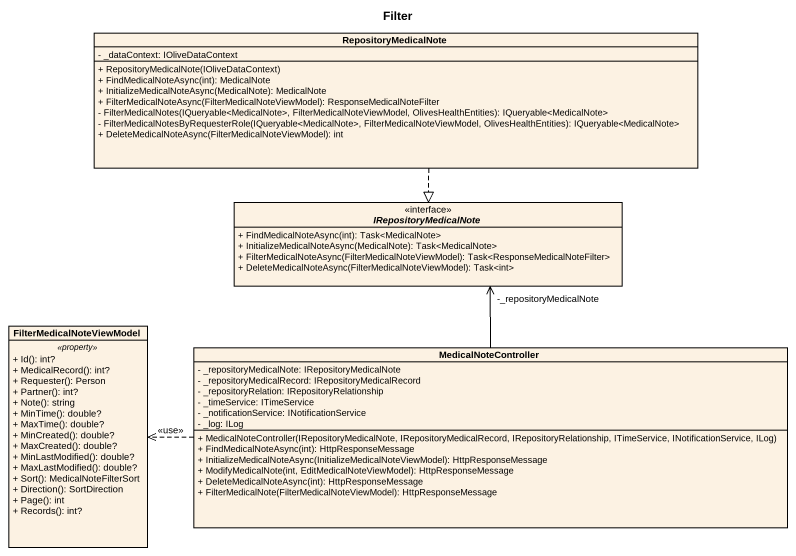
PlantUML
@startuml
title Filter
hide circle
hide empty members
skinparam classAttributeIconSize 0
class RepositoryMedicalNote {
  - _dataContext: IOliveDataContext
  + RepositoryMedicalNote(IOliveDataContext)
  + FindMedicalNoteAsync(int): MedicalNote
  + InitializeMedicalNoteAsync(MedicalNote): MedicalNote
  + FilterMedicalNoteAsync(FilterMedicalNoteViewModel): ResponseMedicalNoteFilter
  - FilterMedicalNotes(IQueryable<MedicalNote>, FilterMedicalNoteViewModel, OlivesHealthEntities): IQueryable<MedicalNote>
  - FilterMedicalNotesByRequesterRole(IQueryable<MedicalNote>, FilterMedicalNoteViewModel, OlivesHealthEntities): IQueryable<MedicalNote>
  + DeleteMedicalNoteAsync(FilterMedicalNoteViewModel): int
}
interface IRepositoryMedicalNote {
  + FindMedicalNoteAsync(int): Task<MedicalNote>
  + InitializeMedicalNoteAsync(MedicalNote): Task<MedicalNote>
  + FilterMedicalNoteAsync(FilterMedicalNoteViewModel): Task<ResponseMedicalNoteFilter>
  + DeleteMedicalNoteAsync(FilterMedicalNoteViewModel): Task<int>
}
class FilterMedicalNoteViewModel {
  .. <<property>> ..
  + Id(): int?
  + MedicalRecord(): int?
  + Requester(): Person
  + Partner(): int?
  + Note(): string
  + MinTime(): double?
  + MaxTime(): double?
  + MinCreated(): double?
  + MaxCreated(): double?
  + MinLastModified(): double?
  + MaxLastModified(): double?
  + Sort(): MedicalNoteFilterSort
  + Direction(): SortDirection
  + Page(): int
  + Records(): int?
}
class MedicalNoteController {
  - _repositoryMedicalNote: IRepositoryMedicalNote
  - _repositoryMedicalRecord: IRepositoryMedicalRecord
  - _repositoryRelation: IRepositoryRelationship
  - _timeService: ITimeService
  - _notificationService: INotificationService
  - _log: ILog
  + MedicalNoteController(IRepositoryMedicalNote, IRepositoryMedicalRecord, IRepositoryRelationship, ITimeService, INotificationService, ILog)
  + FindMedicalNoteAsync(int): HttpResponseMessage
  + InitializeMedicalNoteAsync(InitializeMedicalNoteViewModel): HttpResponseMessage
  + ModifyMedicalNote(int, EditMedicalNoteViewModel): HttpResponseMessage
  + DeleteMedicalNoteAsync(int): HttpResponseMessage
  + FilterMedicalNote(FilterMedicalNoteViewModel): HttpResponseMessage
}
RepositoryMedicalNote ..|> IRepositoryMedicalNote
MedicalNoteController -up-> "-_repositoryMedicalNote" IRepositoryMedicalNote
MedicalNoteController .left.> FilterMedicalNoteViewModel : <<use>>
@enduml
